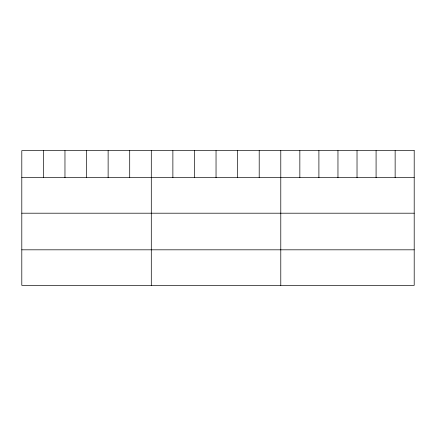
<?xml version="1.0" encoding="UTF-8"?>
<svg xmlns="http://www.w3.org/2000/svg" width="436" height="436" viewBox="0 0 436 436"><rect width="100%" height="100%" fill="white"/><g stroke="black" fill="none" stroke-linecap="round" stroke-linejoin="round"><path stroke-width="0.65" d="M21.8 177.654L414.2 177.654M21.8 213.199L414.2 213.199M21.8 249.817L414.2 249.817M395.141 150.638L395.141 177.654M376.083 150.638L376.083 177.654M357.024 150.638L357.024 177.654M337.96 150.638L337.96 177.654M318.901 150.638L318.901 177.654M299.843 150.638L299.843 177.654M280.784 150.638L280.784 285.362M259.202 150.638L259.202 177.654M237.62 150.638L237.62 177.654M216.038 150.638L216.038 177.654M194.456 150.638L194.456 177.654M172.874 150.638L172.874 177.654M151.292 150.638L151.292 285.362M129.71 150.638L129.71 177.654M108.128 150.638L108.128 177.654M86.546 150.638L86.546 177.654M64.964 150.638L64.964 177.654M43.382 150.638L43.382 177.654M414.2 150.638L21.8 150.638L21.8 285.362L414.2 285.362L414.2 150.638"/></g></svg>
